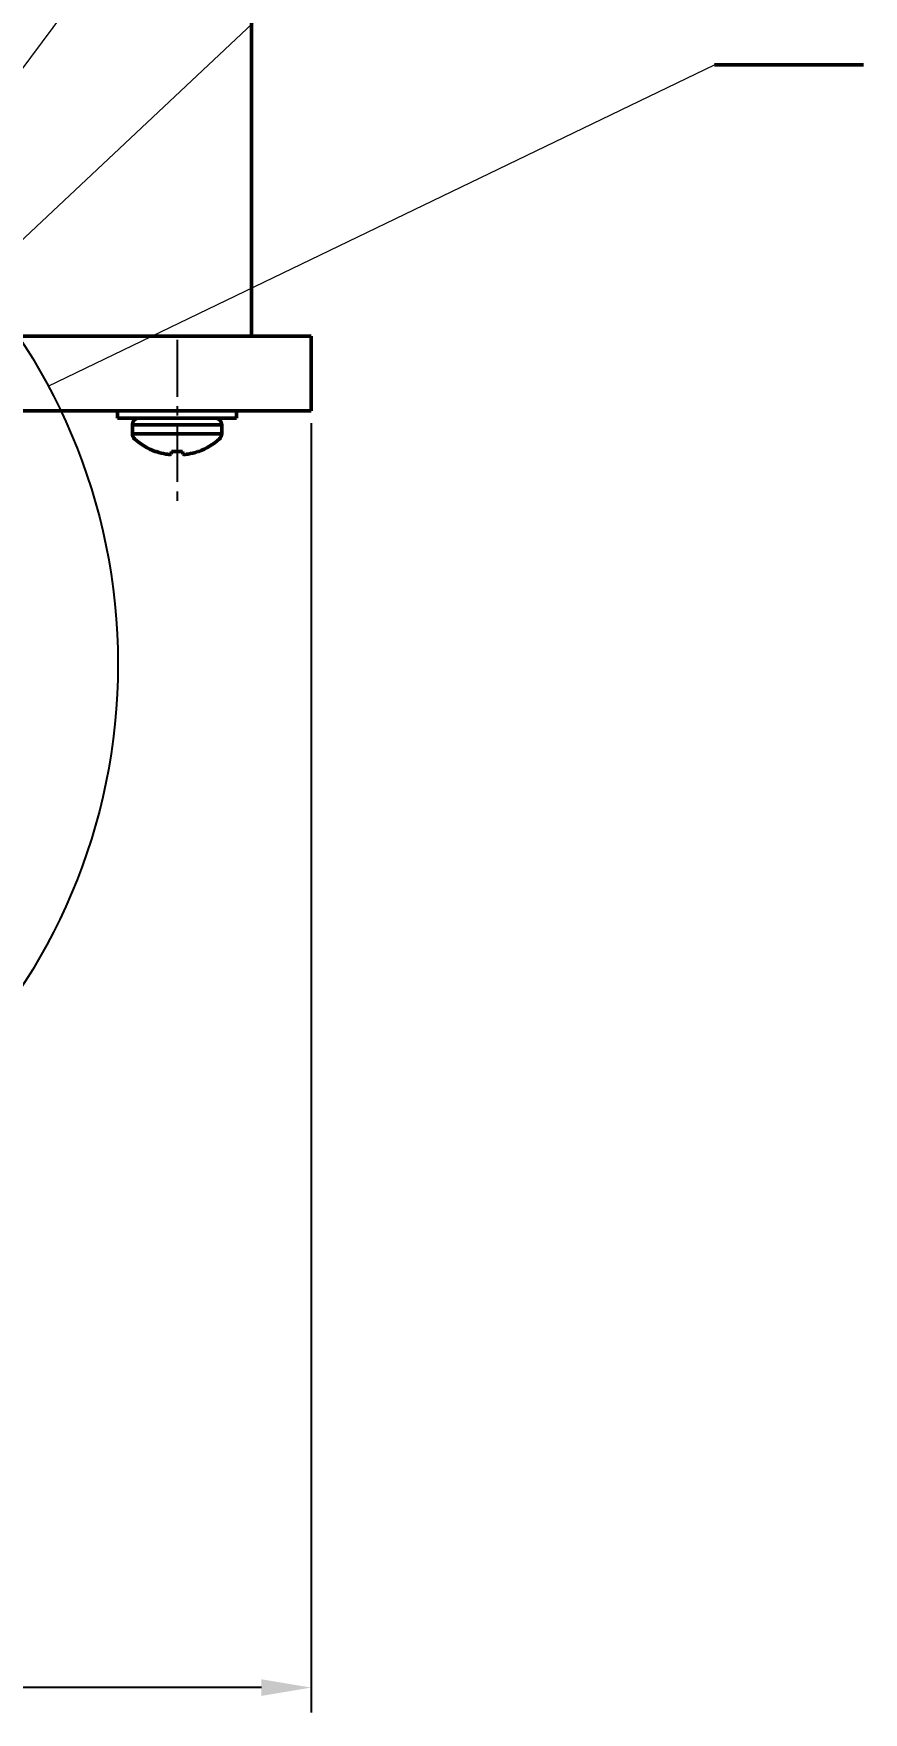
# Model space of a CAD drawing. Header units: inches. Extents: x -1846 to 3013, y 0 to 1997.
# Drawn here: x 495.5 to 579.1, y 526.3 to 695.3 of the extents above; entities that cross this region are included whole.
import ezdxf

# ---------------------------------------------------------------- set-up
doc = ezdxf.new("R2010")
doc.units = ezdxf.units.IN
doc.linetypes.add('CENTER2', pattern=[28.575, 19.05, -3.175, 3.175, -3.175])
doc.layers.get('0').update_dxf_attribs({"color": 2, "lineweight": 0})
for name, color, linetype, lineweight in [('Basic', 7, 'Continuous', 50), ('Center', 1, 'CENTER2', 25), ('Thin', 3, 'Continuous', 25)]:
    doc.layers.add(name, color=color, linetype=linetype, lineweight=lineweight)
doc.styles.get("Standard").update_dxf_attribs({"font": '', "height": 4})
doc.styles.get('Standard').set_extended_font_data('TCVN 7284', italic=True)
doc.dimstyles.new('TCVN 7284', dxfattribs={"dimscale": 2, "dimtxt": 4, "dimasz": 2.5, "dimexe": 1.25, "dimexo": 0.625, "dimtad": 1, "dimtoh": 1, "dimdec": 0, "dimlfac": 0.66, "dimtxsty": 'Standard', "dimcen": 2.5, "dimclrd": 7, "dimclre": 7, "dimclrt": 7, "dimadec": 0, "dimazin": 0, "dimtfac": 1, "dimtdec": 0, "dimtofl": 0, "dimtmove": 0, "dimatfit": 3, "dimfxl": 1, "dimlwd": 25, "dimlwe": 25, "dimarcsym": 0})

# ---------------------------------------------------------------- blocks, each defined once
blk = doc.blocks.new('*D20')
at = {"layer": 'Defpoints', "color": 0, "ltscale": 0.3, "transparency": 16777216}
for p in [(523.48, 657.37), (118.48, 619.87), (118.48, 528.83)]:
    blk.add_point(p, dxfattribs=at)
at = {"layer": 'Thin', "color": 7, "linetype": 'Continuous', "lineweight": 25, "ltscale": 0.3, "transparency": 16777216}
for p, q in [((523.48, 656.12), (523.48, 526.33)), ((118.48, 618.62), (118.48, 526.33)), ((518.48, 528.83), (123.48, 528.83))]:
    blk.add_line(p, q, dxfattribs=at)
at = {"layer": 'Thin', "color": 7, "ltscale": 0.3, "transparency": 16777216}
for points in [[(123.48, 529.66), (123.48, 527.99), (118.48, 528.83)], [(518.48, 529.66), (518.48, 527.99), (523.48, 528.83)]]:
    blk.add_solid(points, dxfattribs=at)
at = {"layer": 'Thin', "color": 7, "ltscale": 0.3, "transparency": 16777216, "insert": (320.98, 532.1), "char_height": 4, "attachment_point": 5}
blk.add_mtext('270', dxfattribs=at)

msp = doc.modelspace()

# ---------------------------------------------------------------- linework, layer by layer
for p, q in [((564.11, 785.41), (458.79, 644.06)), ((449.37, 632.31), (564.11, 740.05)), ((497.01, 659.83), (564.11, 692.19))]:
    msp.add_line(p, q)
at = {"layer": 'Basic'}
for p, q in [((517.48, 664.87), (517.48, 724.87)), ((579.11, 692.19), (564.11, 692.19)), ((480.77, 664.87), (517.48, 664.87)), ((515.98, 664.87), (480.77, 664.87)), ((517.48, 664.87), (523.48, 664.87)), ((523.48, 664.87), (523.48, 657.37)), ((515.98, 657.37), (486.41, 657.37)), ((503.98, 657.37), (503.98, 656.62)), ((515.98, 656.62), (503.98, 656.62)), ((505.48, 655.95), (505.48, 655.03)), ((514.48, 655.95), (505.48, 655.95)), ((514.48, 655.03), (514.48, 655.95)), ((515.98, 656.62), (515.98, 657.37)), ((523.48, 657.37), (515.98, 657.37)), ((514.48, 655.03), (505.48, 655.03)), ((507.9, 653.25), (507.83, 653.25)), ((509.41, 653.25), (509.39, 653)), ((510.54, 653.25), (509.41, 653.25)), ((510.56, 653), (510.54, 653.25)), ((512.13, 653.25), (512.05, 653.25))]:
    msp.add_line(p, q, dxfattribs=at)
for centre, radius, start, end in [((506.15, 655.95), 0.675, 90, 180), ((513.8, 655.95), 0.675, 0, 90), ((506.15, 655.03), 0.675, 180, 227.5073), ((509.98, 659.21), 6.34, 227.5073, 250.175), ((509.98, 659.21), 6.34, 289.825, 312.4927), ((513.8, 655.03), 0.675, 312.4927, 0), ((509.98, 659.26), 6.36, 250.973, 259.8338), ((509.6, 658.32), 5.37, 262.0158, 266.036), ((509.05, 654.01), 1.07, 279.4515, 288.2689), ((510.9, 654.01), 1.07, 251.7311, 260.5485), ((510.35, 658.32), 5.37, 273.964, 277.9842), ((509.98, 659.26), 6.36, 280.1662, 289.027)]:
    msp.add_arc(centre, radius, start, end, dxfattribs=at)
at = {"layer": 'Center', "ltscale": 0.3}
msp.add_line((509.98, 664.49), (509.98, 647.4), dxfattribs=at)
at = {"layer": 'Thin'}
msp.add_circle((444.73, 631.87), 59.29, dxfattribs=at)

# ---------------------------------------------------------------- dimensions: what is measured, and where the dimension line sits
at = {"layer": 'Thin', "ltscale": 0.3}
dim = msp.add_linear_dim(base=(118.48, 528.83), p1=(523.48, 657.37), p2=(118.48, 619.87), text='270', dimstyle='TCVN 7284', dxfattribs=at)
dim.commit()
dim.dimension.update_dxf_attribs({"geometry": '*D20', "text_midpoint": (320.98, 528.83), "dimtype": 160})

doc.saveas('drawing.dxf')
